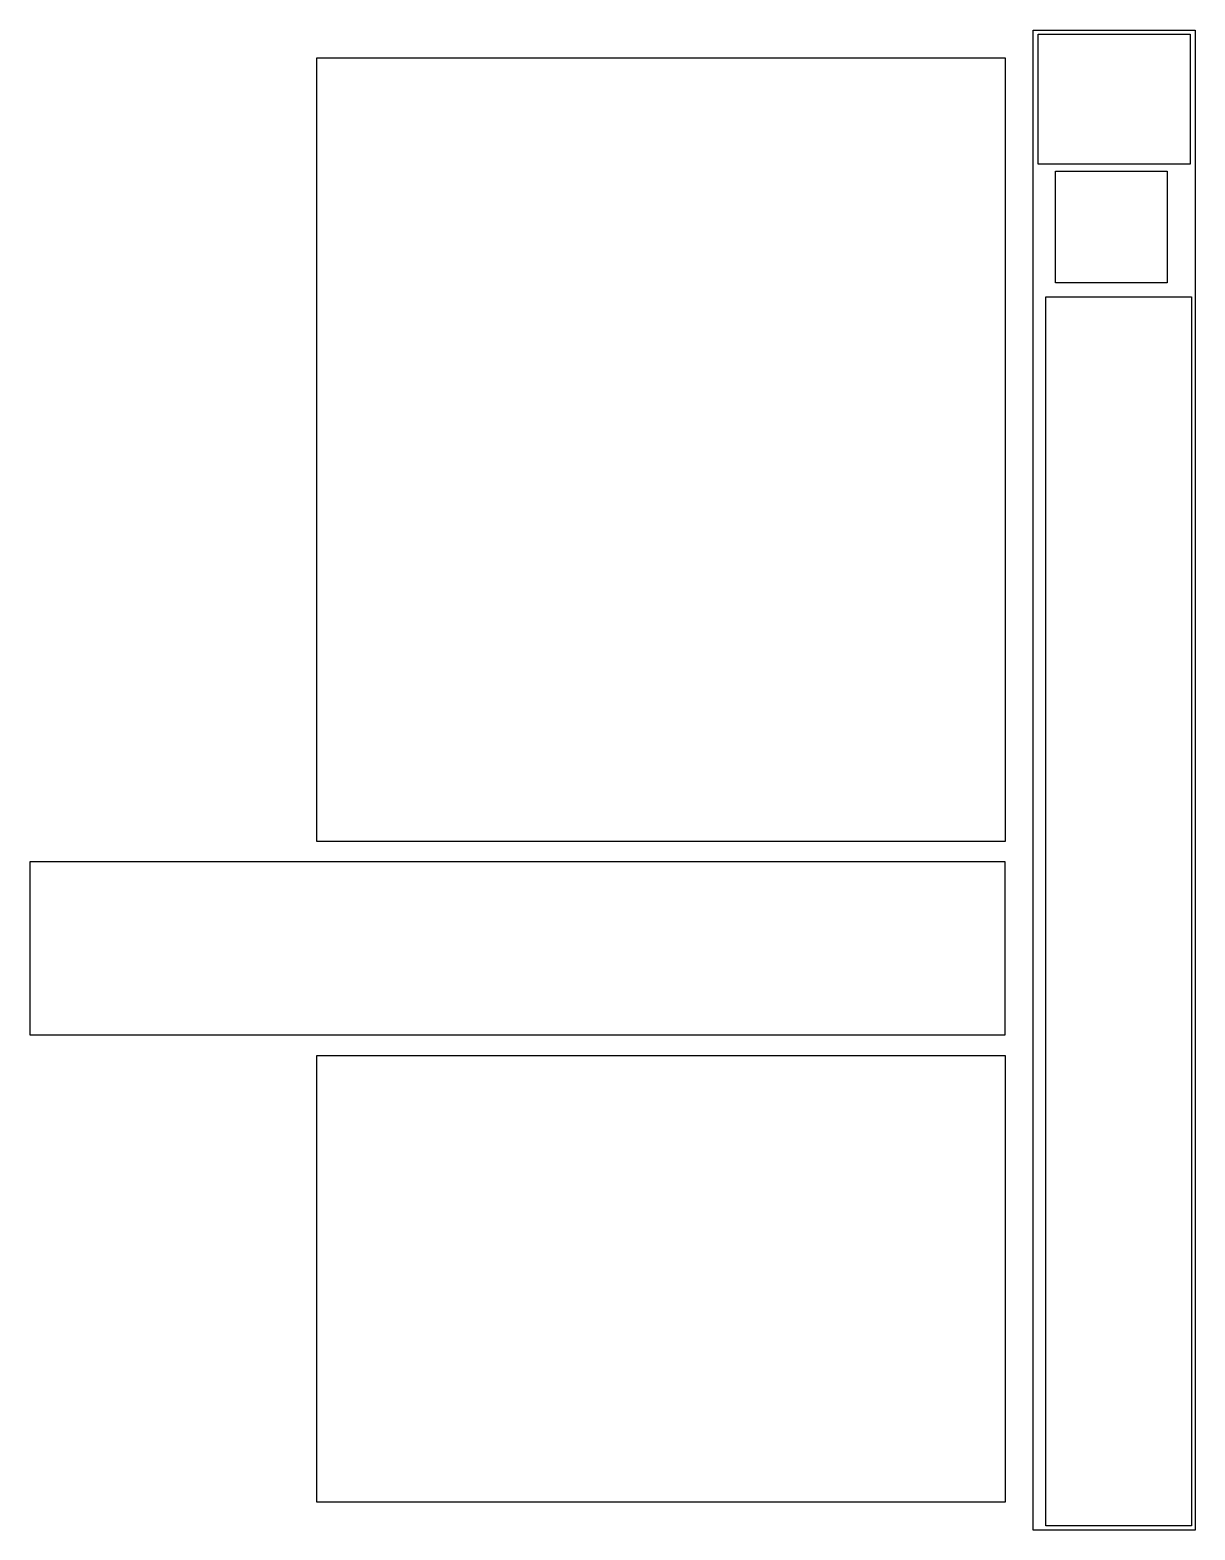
# Model space of a CAD drawing. Header units: metres. Extents: x 3777 to 4403, y 6443 to 7249.
import ezdxf

# ---------------------------------------------------------------- set-up
doc = ezdxf.new("R2010")
doc.units = ezdxf.units.M
doc.layers.add('AREE LEONARDO', color=5, linetype='Continuous')

msp = doc.modelspace()

# ---------------------------------------------------------------- linework, layer by layer
at = {"layer": 'AREE LEONARDO', "color": 5}
for points in [[(4316.22, 7249.08), (4403.22, 7249.08), (4403.22, 6443.08), (4316.22, 6443.08)], [(3931.22, 7234.08), (4301.22, 7234.08), (4301.22, 6813.08), (3931.22, 6813.08)], [(4301.22, 6802.08), (3777.1, 6802.08), (3777.1, 6709.08), (4301.22, 6709.08)], [(3931.35, 6698.08), (4301.22, 6698.08), (4301.22, 6458.08), (3931.35, 6458.08)]]:
    msp.add_lwpolyline(points, close=True, dxfattribs=at)
at = {"layer": 'AREE LEONARDO', "color": 2}
for points in [[(4318.95, 7246.77), (4400.69, 7246.77), (4400.69, 7177), (4318.95, 7177)], [(4323.04, 7105.63), (4401.31, 7105.63), (4401.31, 6445.26), (4323.04, 6445.26)]]:
    msp.add_lwpolyline(points, close=True, dxfattribs=at)
at = {"layer": 'AREE LEONARDO', "color": 1}
msp.add_lwpolyline([(4328.3, 7173.23), (4388.3, 7173.23), (4388.3, 7113.23), (4328.3, 7113.23)], close=True, dxfattribs=at)

doc.saveas('drawing.dxf')
